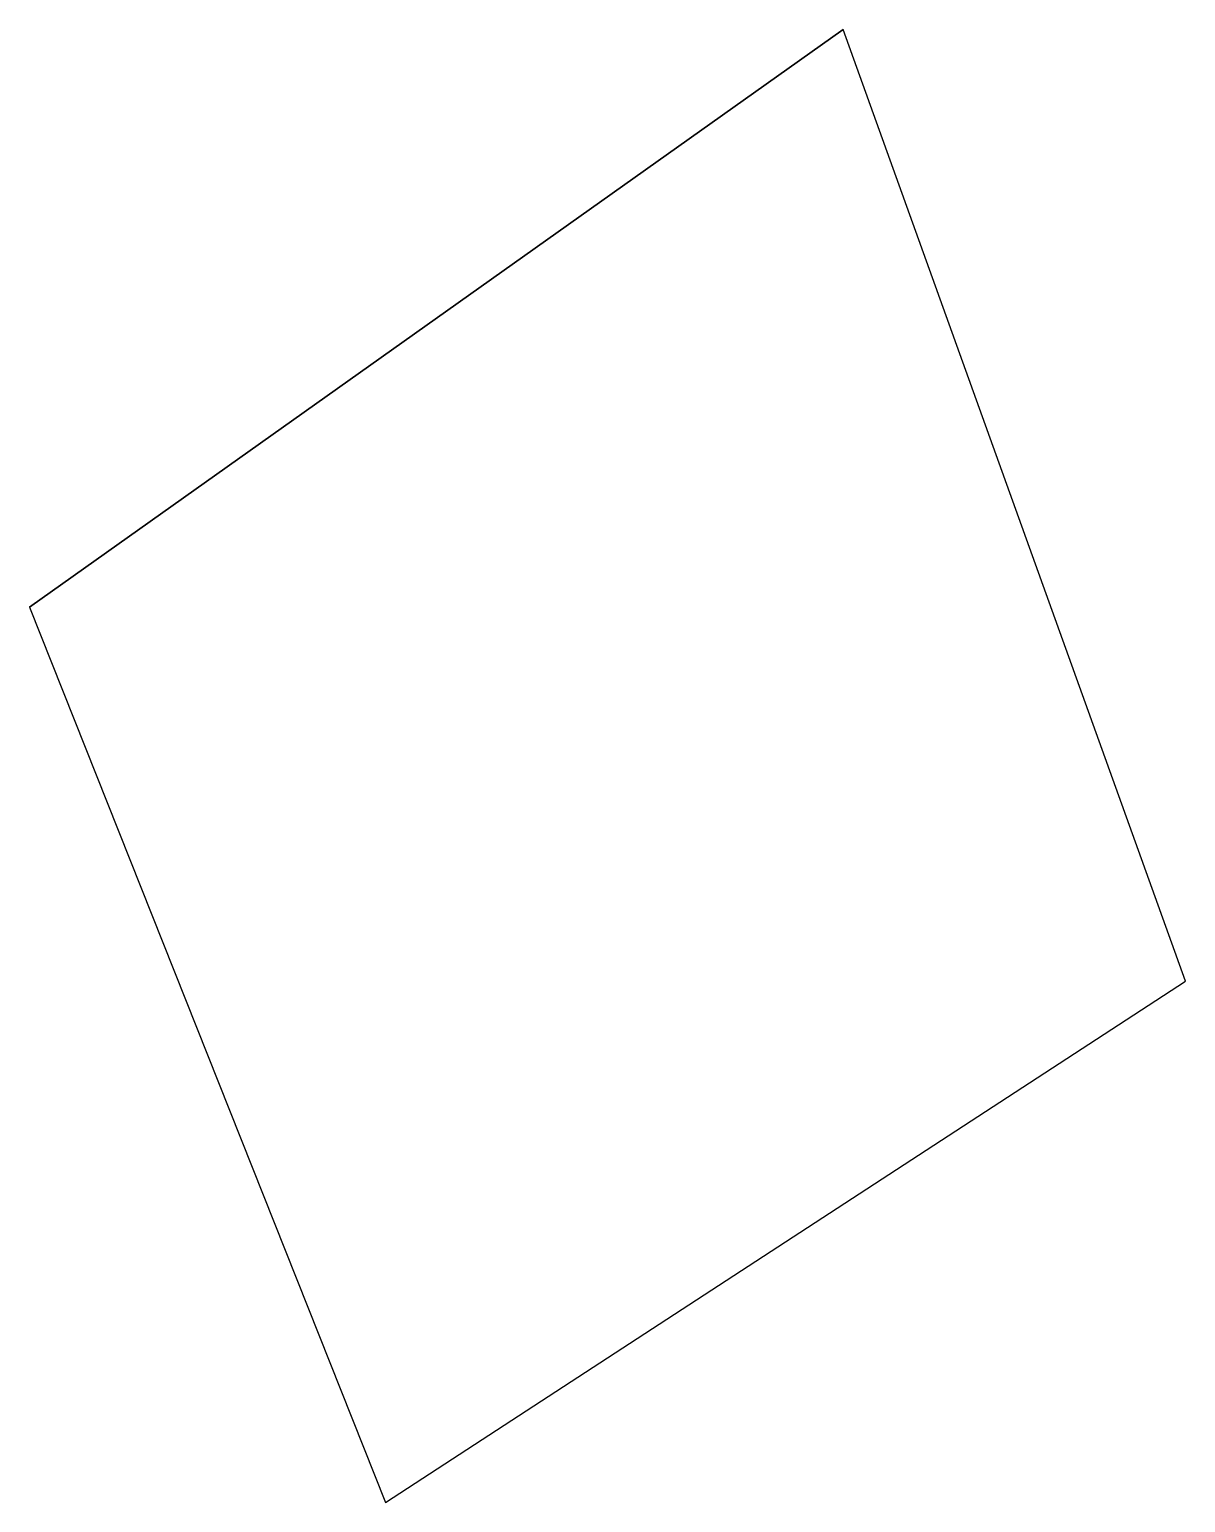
# Model space of a CAD drawing. Header units: millimetres. Extents: x 6005533.5 to 6005569, y 1310581.3 to 1310626.4.
import ezdxf

# ---------------------------------------------------------------- set-up
doc = ezdxf.new("R2010")
doc.units = ezdxf.units.MM

msp = doc.modelspace()

# ---------------------------------------------------------------- linework, layer by layer
msp.add_lwpolyline([(6005558.459, 1310626.435), (6005533.502, 1310608.724), (6005544.421, 1310581.262), (6005568.953, 1310597.254)], close=True)
msp.add_lwpolyline([(6005533.502, 1310608.724), (6005558.459, 1310626.435)])

doc.saveas('drawing.dxf')
